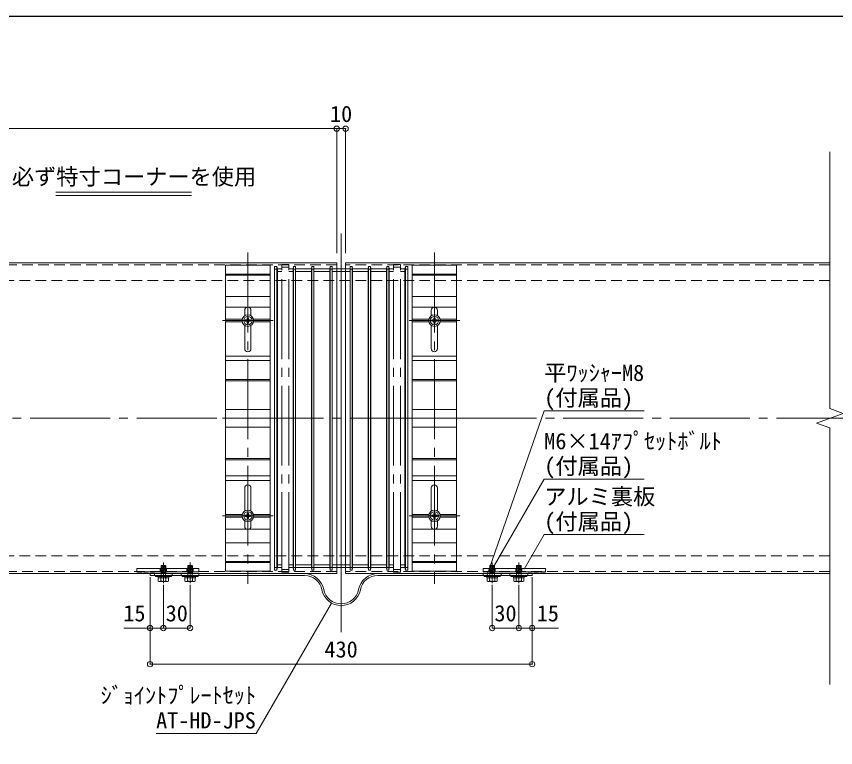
# Model space of a CAD drawing. Units: millimetres on the paper, enlarged 4 times, with parts at other scales. Extents: x -728 to 752, y -514 to 534.
# Drawn here: x -359.2 to 9.6, y 204.8 to 534.3 of the extents above; entities that cross this region are included whole.
import ezdxf
from ezdxf.enums import TextEntityAlignment as Align

# ---------------------------------------------------------------- set-up
doc = ezdxf.new("R2010")
doc.units = ezdxf.units.MM
doc.header["$LTSCALE"] = 4
doc.header["$PDMODE"] = 32
doc.header["$PDSIZE"] = 2.4
for name, pattern in [('CHAIN2', [12, 9, -1, 1, -1]), ('DASHED1', [1.8, 1.2, -0.6]), ('DASHED2', [3, 2, -1])]:
    doc.linetypes.add(name, pattern=pattern)
for name, color, linetype, lineweight in [('0-B_B', 4, 'Continuous', 9), ('2-0_0', 4, 'Continuous', 9), ('2-4_4', 4, 'Continuous', 9), ('2-5_5', 7, 'DASHED2', 9), ('2-A_A', 7, 'Continuous', 9), ('2-B_B', 7, 'Continuous', 9), ('7-1_1', 7, 'Continuous', 9), ('A-0_0', 4, 'CHAIN2', 9), ('A-1_1', 3, 'Continuous', 15), ('A-4_4', 4, 'Continuous', 9), ('A-5_5', 7, 'Continuous', 9), ('A-A_A', 7, 'Continuous', 9), ('A-B_B', 7, 'Continuous', 9), ('D-1_1', 4, 'Continuous', 9), ('D-2_2', 7, 'Continuous', 9), ('D-E_E', 4, 'CHAIN2', 9), ('F-1_1', 4, 'Continuous', 9), ('F-3_3', 4, 'Continuous', 9), ('F-F_F', 4, 'CHAIN2', 9)]:
    doc.layers.add(name, color=color, linetype=linetype, lineweight=lineweight)
doc.layers.add('A-2_2', color=7, linetype='Continuous')
doc.layers.add('A-3_3', color=7, linetype='Continuous')
doc.styles.add('ＭＳ ゴシック', font='')
doc.styles.get('ＭＳ ゴシック').set_extended_font_data('MS Gothic')

# ---------------------------------------------------------------- blocks, each defined once
blk = doc.blocks.new('ATAF350 T')
at = {"layer": 'F-1_1'}
for p, q in [((-64.99, -10), (-64.99, 10)), ((-64.518, -10), (-64.518, 10)), ((-54.92, -10), (-54.92, 10)), ((-50, -10), (-50, 10)), ((-44.6, 2.53), (-44.6, 10)), ((-43.4, 2.53), (-43.4, 10)), ((-28, -10), (-28, 10)), ((-25.991, -10), (-25.991, 10)), ((-17.52, -10), (-17.52, 10)), ((-16.92, -10), (-16.92, 10)), ((-4, -10), (-4, 10)), ((4, -10), (4, 10)), ((18.12, -10), (18.12, 10)), ((18.72, -10), (18.72, 10)), ((25.991, -10), (25.991, 10)), ((28, -10), (28, 10)), ((43.4, 2.53), (43.4, 10)), ((44.6, 2.53), (44.6, 10)), ((50, -10), (50, 10)), ((56.12, -10), (56.12, 10)), ((64.504, -10), (64.504, 10)), ((65.02, -10), (65.02, 10)), ((-44.6, -10), (-44.6, -2.53)), ((-43.4, -10), (-43.4, -2.53)), ((43.4, -10), (43.4, -2.53)), ((44.6, -10), (44.6, -2.53))]:
    blk.add_line(p, q, dxfattribs=at)
at = {"layer": 'F-1_1', "color": 2, "lineweight": 20}
for p, q in [((68.92, -10), (68.92, 10)), ((-48.6, 1.4), (-46.191, 1.4)), ((-41.809, 1.4), (-31.4, 1.4)), ((31.4, 1.4), (41.809, 1.4)), ((46.191, 1.4), (48.6, 1.4)), ((-48.6, -1.4), (-46.191, -1.4)), ((-41.809, -1.4), (-31.4, -1.4)), ((31.4, -1.4), (41.809, -1.4)), ((46.191, -1.4), (48.6, -1.4)), ((-68.92, -10), (68.92, -10))]:
    blk.add_line(p, q, dxfattribs=at)
blk.add_lwpolyline([(-68.92, -10), (-68.92, 10), (68.92, 10)], dxfattribs=at)
for centre, start, end in [((-48.6, 0), 90, 270), ((-31.4, 0), 270, 90), ((31.4, 0), 90, 270), ((48.6, 0), 270, 90)]:
    blk.add_arc(centre, 1.4, start, end, dxfattribs=at)
at = {"layer": 'F-F_F'}
for p, q in [((-44, -11.39), (-44, 11.39)), ((0, -11.39), (0, 11.39)), ((44, -11.39), (44, 11.39)), ((-74.651, 0), (74.651, 0))]:
    blk.add_line(p, q, dxfattribs=at)
blk = doc.blocks.new('ATAJ350 T')
at = {"layer": 'F-3_3'}
for p, q in [((-30, 68.4), (-28.948, 68.4)), ((-30, -68.4), (-30, 68.4)), ((-30, 67.206), (-28.948, 67.206)), ((-28.72, 67.28), (-28.948, 68.4)), ((-28.948, 68.4), (-28.948, -68.4)), ((-28.72, 66.086), (-28.948, 67.206)), ((-28.72, 67.28), (-26.76, 67.28)), ((-28.72, 67.28), (-28.72, -67.28)), ((-23.56, 67.281), (-21.604, 67.281)), ((-21.484, 68.4), (-21.604, 67.281)), ((-21.604, 67.281), (-21.604, -67.28)), ((-21.484, 67.206), (-21.604, 66.086)), ((-20.596, 68.4), (-21.484, 68.4)), ((-21.484, -68.4), (-21.484, 68.4)), ((-20.596, 67.206), (-21.484, 67.206)), ((-20.596, 68.4), (-20.476, 67.281)), ((-20.596, -68.4), (-20.596, 68.4)), ((-20.596, 67.206), (-20.476, 66.086)), ((-20.476, 67.281), (-13.364, 67.281)), ((-20.476, 67.281), (-20.476, -67.28)), ((-13.244, 68.4), (-13.364, 67.281)), ((-13.364, 67.281), (-13.364, -67.28)), ((-13.244, 67.206), (-13.364, 66.086)), ((-12.356, 68.4), (-13.244, 68.4)), ((-13.244, -68.4), (-13.244, 68.4)), ((-12.356, 67.206), (-13.244, 67.206)), ((-12.356, 68.4), (-12.236, 67.281)), ((-12.356, -68.4), (-12.356, 68.4)), ((-12.356, 67.206), (-12.236, 66.086)), ((-12.236, 67.281), (-5.124, 67.281)), ((-12.236, 67.281), (-12.236, -67.28)), ((-5.004, 68.4), (-5.124, 67.281)), ((-5.124, 67.281), (-5.124, -67.28)), ((-5.004, 67.206), (-5.124, 66.086)), ((-4.116, 68.4), (-5.004, 68.4)), ((-5.004, -68.4), (-5.004, 68.4)), ((-4.116, 67.206), (-5.004, 67.206)), ((-4.116, 68.4), (-3.996, 67.281)), ((-4.116, -68.4), (-4.116, 68.4)), ((-4.116, 67.206), (-3.996, 66.086)), ((-3.996, 67.281), (-0.12, 67.281)), ((-3.996, 67.281), (-3.996, -67.28)), ((-0.068, 67.364), (-0.12, 67.281)), ((0.068, 67.364), (0.12, 67.281)), ((0.12, 67.281), (3.996, 67.281)), ((4.116, 68.4), (3.996, 67.281)), ((3.996, 67.281), (3.996, -67.28)), ((4.116, 67.206), (3.996, 66.086)), ((5.004, 68.4), (4.116, 68.4)), ((4.116, -68.4), (4.116, 68.4)), ((5.004, 67.206), (4.116, 67.206)), ((5.004, 68.4), (5.124, 67.281)), ((5.004, -68.4), (5.004, 68.4)), ((5.004, 67.206), (5.124, 66.086)), ((5.124, 67.281), (12.236, 67.281)), ((5.124, 67.281), (5.124, -67.28)), ((12.356, 68.4), (12.236, 67.281)), ((12.236, 67.281), (12.236, -67.28)), ((12.356, 67.206), (12.236, 66.086)), ((13.244, 68.4), (12.356, 68.4)), ((12.356, -68.4), (12.356, 68.4)), ((13.244, 67.206), (12.356, 67.206)), ((13.244, 68.4), (13.364, 67.281)), ((13.244, -68.4), (13.244, 68.4)), ((13.244, 67.206), (13.364, 66.086)), ((13.364, 67.281), (20.476, 67.281)), ((13.364, 67.281), (13.364, -67.28)), ((20.596, 68.4), (20.476, 67.281)), ((20.476, 67.281), (20.476, -67.28)), ((20.596, 67.206), (20.476, 66.086)), ((21.484, 68.4), (20.596, 68.4)), ((20.596, -68.4), (20.596, 68.4)), ((21.484, 67.206), (20.596, 67.206)), ((21.484, 68.4), (21.604, 67.281)), ((21.484, -68.4), (21.484, 68.4)), ((21.484, 67.206), (21.604, 66.086)), ((21.604, 67.281), (23.56, 67.281)), ((21.604, 67.281), (21.604, -67.28)), ((26.76, 67.281), (28.72, 67.281)), ((28.72, 67.28), (28.948, 68.4)), ((28.72, 67.28), (28.72, -67.28)), ((28.72, 66.086), (28.948, 67.206)), ((30, 68.4), (28.948, 68.4)), ((28.948, 68.4), (28.948, -68.4)), ((30, 67.206), (28.948, 67.206)), ((30, -68.4), (30, 68.4)), ((-28.72, 66.086), (-26.76, 66.086)), ((-23.56, 66.086), (-21.604, 66.086)), ((-20.476, 66.086), (-13.364, 66.086)), ((-12.236, 66.086), (-5.124, 66.086)), ((-3.996, 66.086), (-0.12, 66.086)), ((-0.068, 66.168), (-0.12, 66.086)), ((0.068, 66.168), (0.12, 66.086)), ((0.12, 66.086), (3.996, 66.086)), ((5.124, 66.086), (12.236, 66.086)), ((13.364, 66.086), (20.476, 66.086)), ((21.604, 66.086), (23.56, 66.086)), ((26.76, 66.086), (28.72, 66.086)), ((-28.72, -66.086), (-28.948, -67.206)), ((-28.72, -66.086), (-26.76, -66.086)), ((-23.56, -66.086), (-21.604, -66.086)), ((-21.484, -67.206), (-21.604, -66.086)), ((-20.596, -67.206), (-20.476, -66.086)), ((-20.476, -66.086), (-13.364, -66.086)), ((-13.244, -67.206), (-13.364, -66.086)), ((-12.356, -67.206), (-12.236, -66.086)), ((-12.236, -66.086), (-5.124, -66.086)), ((-5.004, -67.206), (-5.124, -66.086)), ((-4.116, -67.206), (-3.996, -66.086)), ((-3.996, -66.086), (-0.12, -66.086)), ((-0.068, -66.168), (-0.12, -66.086)), ((0.068, -66.168), (0.12, -66.086)), ((0.12, -66.086), (3.996, -66.086)), ((4.116, -67.206), (3.996, -66.086)), ((5.004, -67.206), (5.124, -66.086)), ((5.124, -66.086), (12.236, -66.086)), ((12.356, -67.206), (12.236, -66.086)), ((13.244, -67.206), (13.364, -66.086)), ((13.364, -66.086), (20.476, -66.086)), ((20.596, -67.206), (20.476, -66.086)), ((21.484, -67.206), (21.604, -66.086)), ((21.604, -66.086), (23.56, -66.086)), ((26.76, -66.086), (28.72, -66.086)), ((28.72, -66.086), (28.948, -67.206)), ((-30, -67.206), (-28.948, -67.206)), ((-30, -68.4), (-28.948, -68.4)), ((-28.72, -67.28), (-28.948, -68.4)), ((-28.72, -67.28), (-26.76, -67.28)), ((-23.56, -67.28), (-21.604, -67.28)), ((-21.484, -68.4), (-21.604, -67.28)), ((-20.596, -67.206), (-21.484, -67.206)), ((-20.596, -68.4), (-21.484, -68.4)), ((-20.596, -68.4), (-20.476, -67.28)), ((-20.476, -67.28), (-13.364, -67.28)), ((-13.244, -68.4), (-13.364, -67.28)), ((-12.356, -67.206), (-13.244, -67.206)), ((-12.356, -68.4), (-13.244, -68.4)), ((-12.356, -68.4), (-12.236, -67.28)), ((-12.236, -67.28), (-5.124, -67.28)), ((-5.004, -68.4), (-5.124, -67.28)), ((-4.116, -67.206), (-5.004, -67.206)), ((-4.116, -68.4), (-5.004, -68.4)), ((-4.116, -68.4), (-3.996, -67.28)), ((-3.996, -67.28), (-0.12, -67.28)), ((-0.068, -67.364), (-0.12, -67.281)), ((0.068, -67.364), (0.12, -67.281)), ((0.12, -67.28), (3.996, -67.28)), ((4.116, -68.4), (3.996, -67.28)), ((5.004, -67.206), (4.116, -67.206)), ((5.004, -68.4), (4.116, -68.4)), ((5.004, -68.4), (5.124, -67.28)), ((5.124, -67.28), (12.236, -67.28)), ((12.356, -68.4), (12.236, -67.28)), ((13.244, -67.206), (12.356, -67.206)), ((13.244, -68.4), (12.356, -68.4)), ((13.244, -68.4), (13.364, -67.28)), ((13.364, -67.28), (20.476, -67.28)), ((20.596, -68.4), (20.476, -67.28)), ((21.484, -67.206), (20.596, -67.206)), ((21.484, -68.4), (20.596, -68.4)), ((21.484, -68.4), (21.604, -67.28)), ((21.604, -67.28), (23.56, -67.28)), ((26.76, -67.28), (28.72, -67.28)), ((28.72, -67.28), (28.948, -68.4)), ((30, -67.206), (28.948, -67.206)), ((30, -68.4), (28.948, -68.4))]:
    blk.add_line(p, q, dxfattribs=at)
at = {"layer": 'F-3_3', "linetype": 'CHAIN2'}
for p, q in [((-23.56, 69.315), (-26.76, 69.315)), ((-26.76, 69.315), (-26.76, -69.314)), ((-23.56, 68.086), (-26.76, 68.086)), ((-23.56, 69.315), (-23.56, -69.314)), ((0, 67.401), (0, -67.401)), ((26.76, 69.315), (23.56, 69.315)), ((23.56, 69.315), (23.56, -69.314)), ((26.76, 68.086), (23.56, 68.086)), ((26.76, 69.315), (26.76, -69.314)), ((-23.56, -68.086), (-26.76, -68.086)), ((-23.56, -69.314), (-26.76, -69.314)), ((26.76, -68.086), (23.56, -68.086)), ((26.76, -69.314), (23.56, -69.314))]:
    blk.add_line(p, q, dxfattribs=at)
at = {"layer": 'F-3_3'}
for centre, start, end in [((0, 67.321), 32.33353, 147.66647), ((0, 66.126), 32.33353, 147.66647), ((0, -66.126), 212.33353, 327.66647), ((0, -67.321), 212.33353, 327.66647)]:
    blk.add_arc(centre, 0.08, start, end, dxfattribs=at)
blk = doc.blocks.new('ATNBT60 T')
at = {"layer": 'D-1_1'}
for p, q in [((-0.787, 0.187), (-0.787, -0.187)), ((-0.373, 0.187), (-0.787, 0.187)), ((-0.187, 0.787), (0.187, 0.787)), ((-0.187, 0.373), (-0.187, 0.787)), ((0.187, 0.373), (0.187, 0.787)), ((0.373, 0.187), (0.787, 0.187)), ((0.787, -0.187), (0.787, 0.187)), ((-0.373, -0.187), (-0.787, -0.187)), ((-0.187, -0.373), (-0.187, -0.787)), ((-0.187, -0.787), (0.187, -0.787)), ((0.187, -0.373), (0.187, -0.787)), ((0.373, -0.187), (0.787, -0.187))]:
    blk.add_line(p, q, dxfattribs=at)
for centre, start, end in [((-0.373, 0.373), 270, 0), ((0.373, 0.373), 180, 270), ((-0.373, -0.373), 0, 90), ((0.373, -0.373), 90, 180)]:
    blk.add_arc(centre, 0.187, start, end, dxfattribs=at)
at = {"layer": 'D-2_2', "color": 2, "lineweight": 20}
blk.add_circle((0, 0), 1.733, dxfattribs=at)
at = {"layer": 'D-2_2'}
blk.add_circle((0, 0), 1.253, dxfattribs=at)
at = {"layer": 'D-E_E'}
for p, q in [((-2.153, 0), (2.215, 0)), ((0, -2.185), (0, 2.02))]:
    blk.add_line(p, q, dxfattribs=at)
blk = doc.blocks.new('ジョイントPL T')
at = {"layer": '2-4_4', "linetype": 'DASHED1'}
for p, q in [((-210, -2), (-210, 0)), ((-190, -2), (-190, 0)), ((-180, -2), (-180, 0)), ((-160, -2), (-160, 0)), ((160, -2), (160, 0)), ((180, -2), (180, 0)), ((190, -2), (190, 0)), ((210, -2), (210, 0))]:
    blk.add_line(p, q, dxfattribs=at)
at = {"layer": '2-4_4', "color": 2, "lineweight": 20}
for p, q in [((41.232, 0), (215.001, 0)), ((215.001, 0), (215.001, -2)), ((-215, -2), (-41.138, -2)), ((41.232, -2), (215.001, -2))]:
    blk.add_line(p, q, dxfattribs=at)
blk.add_lwpolyline([(-215, -2), (-215, 0), (-41.231, 0)], dxfattribs=at)
for centre, radius, start, end in [((-41.231, -22), 22, 10.98039, 90.00046), ((-41.231, -22), 20, 10.98039, 89.73388), ((41.232, -22), 22, 90.00046, 169.01936), ((41.232, -22), 20, 90.00046, 169.01936), ((0, -14), 22, 190.98085, 349.01949), ((0, -14), 20, 190.98085, 349.01949)]:
    blk.add_arc(centre, radius, start, end, dxfattribs=at)
blk = doc.blocks.new('裏板 左 T')
at = {"layer": '2-4_4', "color": 2, "lineweight": 20}
for p, q in [((40.001, 4), (-30, 4)), ((-30, 4), (-30, 0)), ((40.001, 0), (-30, 0)), ((40.001, 4), (40.001, 0))]:
    blk.add_line(p, q, dxfattribs=at)
at = {"layer": '2-4_4', "linetype": 'DASHED1'}
for p, q in [((-30, 0), (-30, -0.5)), ((-10, 0), (-10, -0.5)), ((-3.5, 0), (-3.5, 4)), ((3.5, 0), (3.5, 4)), ((26.501, 0), (26.501, 4)), ((33.501, 0), (33.501, 4)), ((-10, -0.5), (-30, -0.5))]:
    blk.add_line(p, q, dxfattribs=at)
blk = doc.blocks.new('セムスM6_14 S')
at = {"layer": '2-5_5', "linetype": 'Continuous'}
for p, q in [((-9, 0), (-9, 1.2)), ((-9, 0), (9, 0)), ((-6.5, 1.2), (6.5, 1.2)), ((-6.1, 2.7), (6.1, 2.7)), ((-6.1, 1.2), (-6.1, 2.7)), ((6.1, 1.2), (-6.1, 1.2)), ((6.1, 1.2), (6.1, 2.7))]:
    blk.add_line(p, q, dxfattribs=at)
at = {"layer": '2-5_5', "color": 4}
for p, q in [((-4.25, 0), (-4.25, 1.2)), ((-3, 1.2), (-3, 2.7)), ((-2.5, 2.7), (-2.5, -2)), ((2.5, 2.7), (2.5, -2)), ((3, 1.2), (3, 2.7)), ((4.25, 0), (4.25, 1.2))]:
    blk.add_line(p, q, dxfattribs=at)
at = {"layer": '2-5_5', "color": 4, "linetype": 'CHAIN2'}
blk.add_line((0, -14.45), (0, 8.532), dxfattribs=at)
at = {"layer": '2-5_5', "linetype": 'Continuous'}
blk.add_lwpolyline([(9, 0), (9, 1.2), (-9, 1.2)], dxfattribs=at)
at = {"layer": '2-A_A'}
blk.add_line((-2.5, -2.4), (2.5, -2.4), dxfattribs=at)
at = {"layer": '2-B_B'}
for p, q in [((-5, 6.7), (-5.75, 6.267)), ((-5.75, 6.267), (-5.75, 3.133)), ((-5, 2.7), (-5.75, 3.133)), ((-2.863, 6.267), (-2.863, 3.133)), ((2.863, 6.267), (2.863, 3.133)), ((5.75, 6.267), (5.75, 3.133)), ((-1.105, -2.4), (-3, -2.908)), ((2.627, -2.4), (-3, -3.908)), ((3, -3.3), (-3, -4.908)), ((3, -4.3), (-3, -5.908)), ((3, -5.3), (-3, -6.908)), ((3, -6.3), (-3, -7.908)), ((3, -7.3), (-3, -8.908)), ((3, -8.3), (-3, -9.908)), ((-2.5, -2), (-2.5, -11.3)), ((2.5, -2), (2.5, -11.3)), ((3, -9.3), (-3, -10.908)), ((-2.5, -11.3), (2.5, -11.3)), ((3, -10.3), (-0.732, -11.3))]:
    blk.add_line(p, q, dxfattribs=at)
for points in [[(-5, 6.7), (5, 6.7), (5.75, 6.267)], [(-5, 2.7), (5, 2.7), (5.75, 3.133)]]:
    blk.add_lwpolyline(points, dxfattribs=at)
for centre, radius, start, end in [((-4.578, 3.294), 3.432, 60.02654, 97.06213), ((-4.578, 6.106), 3.432, 262.93787, 299.97346), ((0, -2.983), 9.683, 72.80074, 107.19934), ((0, 12.383), 9.683, 252.80066, 287.19926), ((4.578, 3.294), 3.432, 82.93787, 119.97346), ((4.578, 6.106), 3.432, 240.02654, 277.06213)]:
    blk.add_arc(centre, radius, start, end, dxfattribs=at)
blk = doc.blocks.new('裏板 右 T')
at = {"layer": '2-4_4', "color": 2, "lineweight": 20}
for p, q in [((-40.001, 4), (30, 4)), ((-40.001, 4), (-40.001, 0)), ((-40.001, 0), (30, 0)), ((30, 4), (30, 0))]:
    blk.add_line(p, q, dxfattribs=at)
at = {"layer": '2-4_4', "linetype": 'DASHED1'}
for p, q in [((-33.501, 0), (-33.501, 4)), ((-26.501, 0), (-26.501, 4)), ((-3.5, 0), (-3.5, 4)), ((3.5, 0), (3.5, 4)), ((10, 0), (10, -0.5)), ((30, 0), (30, -0.5)), ((10, -0.5), (30, -0.5))]:
    blk.add_line(p, q, dxfattribs=at)
blk = doc.blocks.new('Hikidasimoji')
at = {"layer": '0-B_B'}
blk.add_line((-72, 0), (0, 0), dxfattribs=at)

msp = doc.modelspace()

# ---------------------------------------------------------------- linework, layer by layer
at = {"layer": '2-0_0', "color": 6, "lineweight": 25}
msp.add_lwpolyline([(752, 534.264), (-728, 534.264), (-728, -514.264)], dxfattribs=at)
at = {"layer": '7-1_1'}
for p, q in [((-615, 483.678), (-215, 483.678)), ((-215, 483.678), (-211, 483.678))]:
    msp.add_line(p, q, dxfattribs=at)
at = {"layer": 'A-0_0'}
for p, q in [((-213, 436.492), (-213, 256.81)), ((-545, 353.21), (669, 353.21))]:
    msp.add_line(p, q, dxfattribs=at)
at = {"layer": 'A-1_1'}
for p, q in [((-215, 423.21), (-615, 423.21)), ((-215, 423.21), (-215, 283.21)), ((-211, 423.21), (-211, 283.21)), ((7, 423.21), (-211, 423.21)), ((-215, 283.21), (-475, 283.21)), ((7, 283.21), (-211, 283.21))]:
    msp.add_line(p, q, dxfattribs=at)
at = {"layer": 'A-1_1', "color": 7, "linetype": 'DASHED1', "lineweight": 9}
for p, q in [((-215, 422.29), (-614.08, 422.29)), ((7, 422.29), (-211, 422.29)), ((-215, 284.13), (-475.92, 284.13)), ((7, 284.13), (-211, 284.13))]:
    msp.add_line(p, q, dxfattribs=at)
at = {"layer": 'A-4_4', "linetype": 'DASHED1'}
for p, q in [((7, 415.21), (-607, 415.21)), ((7, 291.21), (-483, 291.21))]:
    msp.add_line(p, q, dxfattribs=at)
at = {"layer": 'A-A_A'}
for p, q in [((-215, 483.678), (-215, 427.518)), ((-211, 483.678), (-211, 427.518)), ((-299, 242.456), (-299, 281.61)), ((-127, 242.456), (-127, 281.61)), ((-293, 258.72), (-293, 278.197)), ((-281, 258.72), (-281, 278.197)), ((-145, 258.72), (-145, 278.197)), ((-133, 258.72), (-133, 278.197)), ((-299, 258.72), (-310.777, 258.72)), ((-299, 258.72), (-293, 258.72)), ((-293, 258.72), (-281, 258.72)), ((-133, 258.72), (-145, 258.72)), ((-127, 258.72), (-133, 258.72)), ((-127, 258.72), (-115.223, 258.72)), ((-299, 242.456), (-127, 242.456))]:
    msp.add_line(p, q, dxfattribs=at)
at = {"layer": 'A-A_A', "color": 3}
for p in [(-215, 483.678), (-211, 483.678)]:
    msp.add_point(p, dxfattribs=at)
at = {"layer": 'A-A_A'}
for p in [(-299, 258.72), (-293, 258.72), (-281, 258.72), (-145, 258.72), (-133, 258.72), (-127, 258.72), (-299, 242.456), (-127, 242.456)]:
    msp.add_point(p, dxfattribs=at)
at = {"layer": 'A-B_B'}
for p, q in [((7, 357.578), (7, 473.21)), ((7, 233.21), (7, 348.842))]:
    msp.add_line(p, q, dxfattribs=at)
at = {"layer": 'A-B_B', "color": 2, "lineweight": 20}
for p, q in [((-341.368, 455.138), (-280.431, 455.138)), ((-341.368, 453.633), (-280.431, 453.633))]:
    msp.add_line(p, q, dxfattribs=at)
at = {"layer": 'A-B_B', "color": 4}
for p, q in [((-121.557, 356.567), (-147.34, 282.164)), ((-143.975, 286.985), (-121.557, 325.814)), ((-130.566, 285.21), (-121.557, 300.814)), ((-217.4, 269.989), (-251.299, 211.274))]:
    msp.add_line(p, q, dxfattribs=at)
at = {"layer": 'A-B_B'}
msp.add_lwpolyline([(7, 348.842), (1, 351.026), (13, 355.394), (7, 357.578)], dxfattribs=at)

# ---------------------------------------------------------------- block references
at = {"layer": 'A-2_2', "yscale": -1, "rotation": 270}
for p in [(-255, 353.21), (-171, 353.21)]:
    msp.add_blockref('ATAF350 T', p, dxfattribs=at)
at = {"layer": 'A-3_3', "yscale": -1}
msp.add_blockref('ATAJ350 T', (-213, 353.21), dxfattribs=at)
at = {"layer": 'A-4_4', "xscale": 0.4, "yscale": 0.4, "rotation": 180}
for p in [(-293, 282.41), (-281, 282.41), (-145, 282.41), (-133, 282.41)]:
    msp.add_blockref('セムスM6_14 S', p, dxfattribs=at)
at = {"layer": 'A-4_4', "xscale": 0.4, "yscale": 0.4}
for name, p in [('裏板 左 T', (-293, 284.01)), ('裏板 右 T', (-133, 284.01)), ('ジョイントPL T', (-213, 283.21))]:
    msp.add_blockref(name, p, dxfattribs=at)
at = {"layer": 'A-5_5', "xscale": 1.5, "yscale": 1.5, "rotation": 90}
for p in [(-255, 397.21), (-171, 397.21), (-255, 309.21), (-171, 309.21)]:
    msp.add_blockref('ATNBT60 T', p, dxfattribs=at)
at = {"layer": 'A-B_B', "yscale": 0.625}
for p, xscale in [((-121.557, 356.567), -0.625), ((-121.557, 325.814), -0.625), ((-121.557, 300.814), -0.625), ((-251.299, 211.274), 0.625)]:
    msp.add_blockref('Hikidasimoji', p, dxfattribs=dict(at, xscale=xscale))

# ---------------------------------------------------------------- texts
at = {"layer": 'A-A_A', "style": 'ＭＳ ゴシック'}
for s, p in [('10', (-218, 484.478)), ('15', (-311.059, 259.52)), ('30', (-292, 259.52)), ('30', (-144, 259.52)), ('15', (-124.941, 259.52)), ('430', (-220.5, 243.256))]:
    msp.add_text(s, height=7.331, dxfattribs=at).set_placement(p, align=Align.BOTTOM_LEFT)
at = {"layer": 'A-B_B', "style": 'ＭＳ ゴシック'}
for s, p in [('※避雷導体時は、必ず特寸コーナーを使用', (-441.223, 456.183)), ('平ﾜｯｼｬｰM8', (-121.557, 367.817)), ('(付属品)', (-121.557, 356.567)), ('M6×14ｱﾌﾟｾｯﾄﾎﾞﾙﾄ', (-121.557, 337.064)), ('(付属品)', (-121.557, 325.814)), ('アルミ裏板', (-121.557, 312.064)), ('(付属品)', (-121.557, 300.814)), ('ｼﾞｮｲﾝﾄﾌﾟﾚｰﾄｾｯﾄ', (-321.299, 222.524)), ('AT-HD-JPS', (-296.299, 211.274))]:
    msp.add_text(s, height=7.331, dxfattribs=at).set_placement(p, align=Align.BOTTOM_LEFT)

doc.saveas('drawing.dxf')
